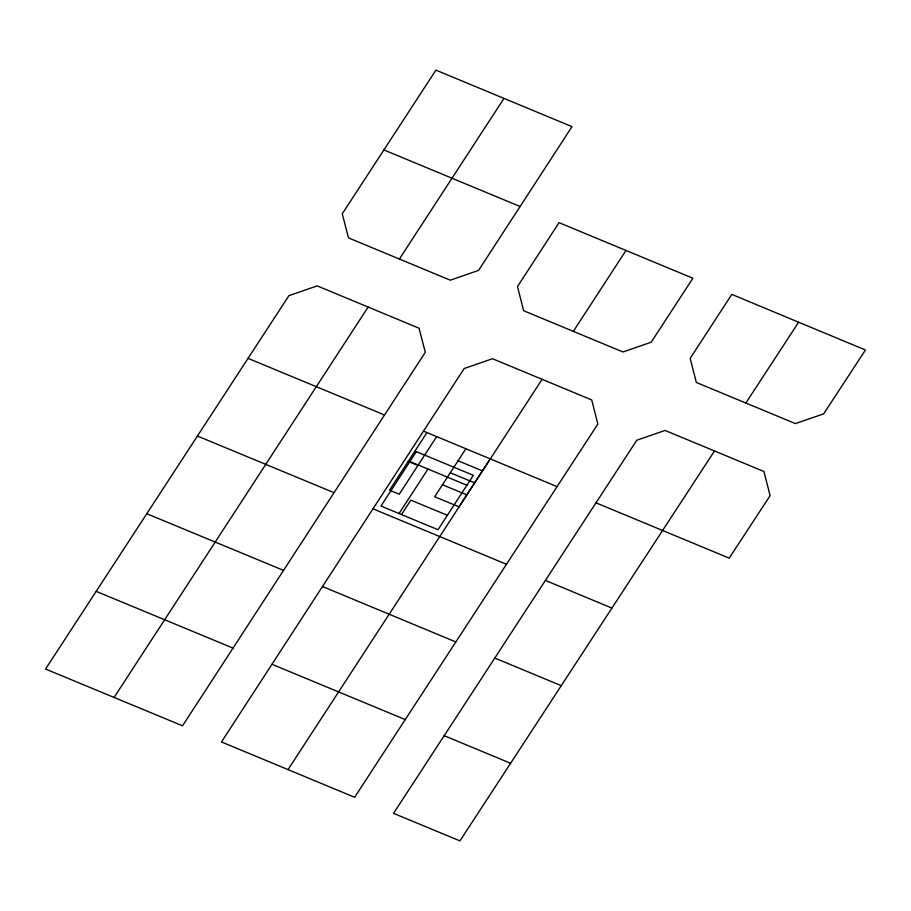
<?xml version="1.0" encoding="UTF-8"?>
<svg xmlns="http://www.w3.org/2000/svg" width="911" height="911" viewBox="0 0 911 911"><rect width="100%" height="100%" fill="white"/><g stroke="black" fill="none" stroke-linecap="round" stroke-linejoin="round"><path stroke-width="1.37" d="M384.533 414.983L182.542 725.805L45.55 669.038L288.901 295.688L317.153 285.883L368.135 307.041L419.049 328.211L425.289 352.318L384.533 414.983L248.065 358.376M520.101 206.512L571.994 126.64L435.913 70.124L342.274 213.812L348.469 237.885L450.319 280.189L478.571 270.385L520.101 206.512L383.93 149.939M423.478 431.131L221.487 741.953L354.618 797.273L597.855 424.059L591.706 399.94L542.113 379.318L492.452 358.706L464.2 368.511L423.478 431.131L557.054 486.633M426.929 432.6L389.498 490.186L399.234 494.229L436.665 436.631M399.052 513.542L427.976 469.051M401.489 514.556L410.85 500.162L447.369 515.296M465.874 448.759L434.684 496.757L459.03 506.858L490.209 458.859M503.977 98.399L399.371 259.066M114.091 697.45L368.135 307.041M288.013 769.624L542.113 379.318M573.349 331.342L626.005 250.445L692.884 278.242L651.228 342.183L622.976 351.988L523.643 310.708L517.482 286.589L559.047 222.66L626.005 250.445M714.509 450.956L459.941 840.876L393.552 813.352L636.766 440.264L665.019 430.447L714.509 450.956L763.953 471.511L770.114 495.63L729.21 558.147L595.953 502.826M745.836 403.038L798.617 322.221L865.45 349.995L823.669 413.856L795.405 423.592L696.334 382.461L690.174 358.342L731.829 294.39L798.617 322.221M458.074 460.761L482.42 470.862M450.273 472.763L474.62 482.853M409.893 461.535L466.91 485.233M408.208 461.399L417.955 465.43M442.484 484.766L466.819 494.855M197.402 436.039L334.041 492.68M372.986 508.828L506.47 564.273M146.785 513.724L283.56 570.377M322.505 586.525L455.807 641.936M96.213 591.376L233.034 648.108M444.215 735.689L510.559 763.259M271.979 664.267L405.236 719.588M545.416 580.421L611.896 608.07M494.798 658.049L561.233 685.664M416.316 451.651L380.98 506.049L438.009 529.701L473.356 475.303L416.316 451.651"/></g></svg>
